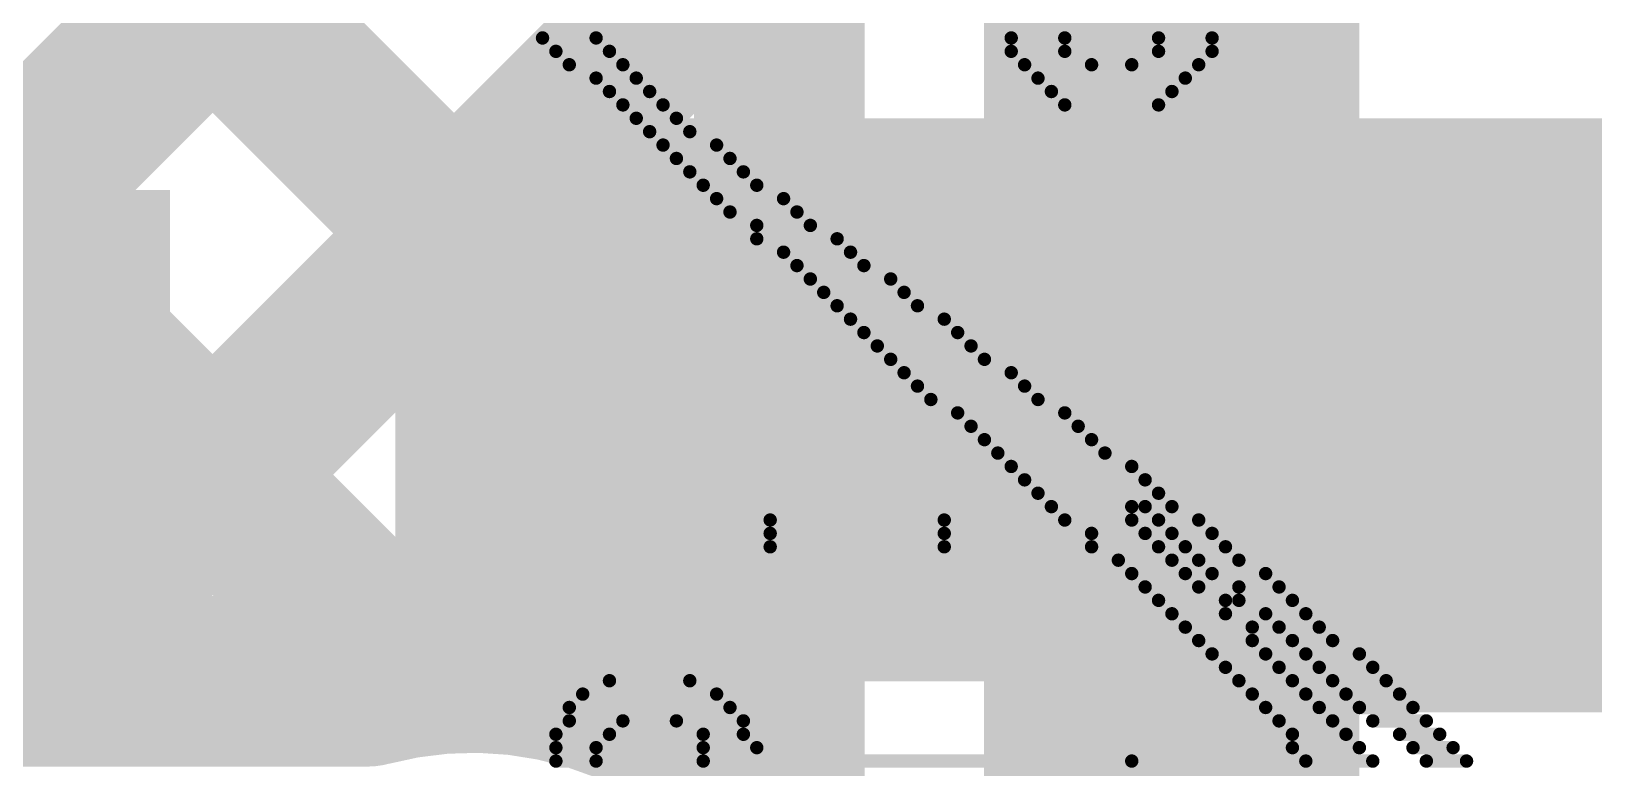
# Model space of a CAD drawing. Header units: inches. Extents: x -0.14 to 1.19, y -0.12 to 0.99.
# Drawn here: x 0.5441 to 0.6357, y 0.4659 to 0.5091 of the extents above; entities that cross this region are included whole.
import ezdxf

# ---------------------------------------------------------------- set-up
doc = ezdxf.new("R2010")
doc.units = ezdxf.units.IN
doc.header["$MEASUREMENT"] = 0
for name, color, linetype in [('Bottom Layer', 5, 'Continuous'), ('Bottom Overlay', 54, 'Continuous'), ('Top Layer', 1, 'Continuous'), ('Top Overlay', 2, 'Continuous'), ('Top Paste', 8, 'Continuous'), ('Top Solder', 216, 'Continuous')]:
    doc.layers.add(name, color=color, linetype=linetype)

# ---------------------------------------------------------------- blocks, each defined once
blk = doc.blocks.new('C___0402_14')
at = {"layer": 'Top Layer'}
for points in [[(-0.0275, -0.0125), (-0.0275, 0.0125), (-0.0095, 0.0125), (-0.0095, -0.0125)], [(0.0095, -0.0125), (0.0095, 0.0125), (0.0275, 0.0125), (0.0275, -0.0125)]]:
    blk.add_hatch(color=1, dxfattribs=at).paths.add_polyline_path(points)
at = {"layer": 'Top Paste'}
for points in [[(-0.0275, -0.0125), (-0.0275, 0.0125), (-0.0095, 0.0125), (-0.0095, -0.0125)], [(0.0095, -0.0125), (0.0095, 0.0125), (0.0275, 0.0125), (0.0275, -0.0125)]]:
    blk.add_hatch(color=8, dxfattribs=at).paths.add_polyline_path(points)
at = {"layer": 'Top Solder'}
for points in [[(-0.029862, -0.014862), (-0.029862, 0.014862), (-0.007138, 0.014862), (-0.007138, -0.014862)], [(0.007138, -0.014862), (0.007138, 0.014862), (0.029862, 0.014862), (0.029862, -0.014862)]]:
    blk.add_hatch(color=216, dxfattribs=at).paths.add_polyline_path(points)
at = {"layer": 'Top Overlay'}
for points in [[(-0.011, 0.016, 0.005, 0.005, 0), (-0.031, 0.016, 0.005, 0.005, 0)], [(-0.031, -0.016, 0.005, 0.005, 0), (-0.031, 0.016, 0.005, 0.005, 0)], [(0.031, 0.016, 0.005, 0.005, 0), (0.011, 0.016, 0.005, 0.005, 0)], [(0.031, -0.016, 0.005, 0.005, 0), (0.031, 0.016, 0.005, 0.005, 0)], [(-0.011, -0.016, 0.005, 0.005, 0), (-0.031, -0.016, 0.005, 0.005, 0)], [(0.031, -0.016, 0.005, 0.005, 0), (0.011, -0.016, 0.005, 0.005, 0)]]:
    blk.add_lwpolyline(points, format="xyseb", dxfattribs=at)
for points in [[(-0.03225, 0.016, 0.0025, 0.0025, 1), (-0.02975, 0.016, 0.0025, 0.0025, 1)], [(-0.03225, 0.016, 0.0025, 0.0025, 1), (-0.02975, 0.016, 0.0025, 0.0025, 1)], [(-0.01225, 0.016, 0.0025, 0.0025, 1), (-0.00975, 0.016, 0.0025, 0.0025, 1)], [(0.00975, 0.016, 0.0025, 0.0025, 1), (0.01225, 0.016, 0.0025, 0.0025, 1)], [(0.02975, 0.016, 0.0025, 0.0025, 1), (0.03225, 0.016, 0.0025, 0.0025, 1)], [(0.02975, 0.016, 0.0025, 0.0025, 1), (0.03225, 0.016, 0.0025, 0.0025, 1)], [(-0.03225, -0.016, 0.0025, 0.0025, 1), (-0.02975, -0.016, 0.0025, 0.0025, 1)], [(-0.03225, -0.016, 0.0025, 0.0025, 1), (-0.02975, -0.016, 0.0025, 0.0025, 1)], [(-0.01225, -0.016, 0.0025, 0.0025, 1), (-0.00975, -0.016, 0.0025, 0.0025, 1)], [(0.00975, -0.016, 0.0025, 0.0025, 1), (0.01225, -0.016, 0.0025, 0.0025, 1)], [(0.02975, -0.016, 0.0025, 0.0025, 1), (0.03225, -0.016, 0.0025, 0.0025, 1)], [(0.02975, -0.016, 0.0025, 0.0025, 1), (0.03225, -0.016, 0.0025, 0.0025, 1)]]:
    blk.add_lwpolyline(points, format="xyseb", close=True, dxfattribs=at)
blk = doc.blocks.new('SO_14_35')
at = {"layer": 'Top Layer'}
blk.add_hatch(color=1, dxfattribs=at).paths.add_polyline_path([(0.078346, 0.011811), (0.132283, 0.011811), (0.132283, -0.011811), (0.078346, -0.011811)])
at = {"layer": 'Top Paste'}
blk.add_hatch(color=8, dxfattribs=at).paths.add_polyline_path([(0.078346, 0.011811), (0.132283, 0.011811), (0.132283, -0.011811), (0.078346, -0.011811)])
at = {"layer": 'Top Solder'}
blk.add_hatch(color=216, dxfattribs=at).paths.add_polyline_path([(0.074346, 0.015811), (0.136284, 0.015811), (0.136284, -0.015811), (0.074346, -0.015811)])
blk = doc.blocks.new('SO_14_36')
at = {"layer": 'Top Layer'}
blk.add_hatch(color=1, dxfattribs=at).paths.add_polyline_path([(-0.132283, 0.011811), (-0.078346, 0.011811), (-0.078346, -0.011811), (-0.132283, -0.011811)])
at = {"layer": 'Top Paste'}
blk.add_hatch(color=8, dxfattribs=at).paths.add_polyline_path([(-0.132283, 0.011811), (-0.078346, 0.011811), (-0.078346, -0.011811), (-0.132283, -0.011811)])
at = {"layer": 'Top Solder'}
blk.add_hatch(color=216, dxfattribs=at).paths.add_polyline_path([(-0.136283, 0.015811), (-0.074346, 0.015811), (-0.074346, -0.015811), (-0.136283, -0.015811)])

msp = doc.modelspace()

# ---------------------------------------------------------------- hatches: boundary and pattern name
at = {"layer": 'Top Layer'}
msp.add_hatch(color=1, dxfattribs=at).paths.add_polyline_path([(0.571, 0.471), (0.701, 0.471), (0.701, 0.504), (0.571, 0.504)])

# ---------------------------------------------------------------- linework, layer by layer
at = {"layer": 'Bottom Layer'}
for points in [[(0.611, 0.421, 0.022, 0.022, 0), (0.611, 0.76, 0.022, 0.022, 0)], [(0.588, 0.463587, 0.01, 0.01, 0), (0.588, 0.627034, 0.01, 0.01, 0)], [(0.502, 0.59247, 0.01, 0.01, 0), (0.588, 0.50647, 0.01, 0.01, 0)], [(0.502, 0.564186, 0.01, 0.01, 0), (0.588, 0.478186, 0.01, 0.01, 0)], [(0.514381, 0.471, 0.01, 0.01, 0), (0.588, 0.544619, 0.01, 0.01, 0)], [(0.502, 0.535901, 0.01, 0.01, 0), (0.566369, 0.471533, 0.01, 0.01, 0)], [(0.542665, 0.471, 0.01, 0.01, 0), (0.588, 0.516335, 0.01, 0.01, 0)], [(0.5717, 0.47175, 0.01, 0.01, 0), (0.588, 0.48805, 0.01, 0.01, 0)], [(0.563839, 0.471, 0.01, 0.01, -0.287244), (0.588, 0.463587, 0.01, 0.01, 0)], [(0.502448, 0.471, 0.01, 0.01, 0), (0.563839, 0.471, 0.01, 0.01, 0)]]:
    msp.add_lwpolyline(points, format="xyseb", dxfattribs=at)
for points in [[(0.5855, 0.50647, 0.005, 0.005, 1), (0.5905, 0.50647, 0.005, 0.005, 1)], [(0.5855, 0.48805, 0.005, 0.005, 1), (0.5905, 0.48805, 0.005, 0.005, 1)], [(0.5855, 0.478186, 0.005, 0.005, 1), (0.5905, 0.478186, 0.005, 0.005, 1)], [(0.563869, 0.471533, 0.005, 0.005, 1), (0.568869, 0.471533, 0.005, 0.005, 1)], [(0.5692, 0.47175, 0.005, 0.005, 1), (0.5742, 0.47175, 0.005, 0.005, 1)], [(0.540165, 0.471, 0.005, 0.005, 1), (0.545165, 0.471, 0.005, 0.005, 1)], [(0.561338, 0.471, 0.005, 0.005, 1), (0.566338, 0.471, 0.005, 0.005, 1)], [(0.561338, 0.471, 0.005, 0.005, 1), (0.566338, 0.471, 0.005, 0.005, 1)], [(0.5855, 0.463587, 0.005, 0.005, 1), (0.5905, 0.463587, 0.005, 0.005, 1)], [(0.5855, 0.463587, 0.005, 0.005, 1), (0.5905, 0.463587, 0.005, 0.005, 1)]]:
    msp.add_lwpolyline(points, format="xyseb", close=True, dxfattribs=at)
at = {"layer": 'Bottom Overlay'}
for points in [[(0.574122, 0.508719, 0.000785, 0.000785, 0), (0.577262, 0.508719, 0.000785, 0.000785, 0)], [(0.601598, 0.508719, 0.000785, 0.000785, 0), (0.604738, 0.508719, 0.000785, 0.000785, 0)], [(0.610234, 0.508719, 0.000785, 0.000785, 0), (0.613374, 0.508719, 0.000785, 0.000785, 0)], [(0.574907, 0.507934, 0.000785, 0.000785, 0), (0.578047, 0.507934, 0.000785, 0.000785, 0)], [(0.575692, 0.507149, 0.000785, 0.000785, 0), (0.578832, 0.507149, 0.000785, 0.000785, 0)], [(0.601598, 0.507934, 0.000785, 0.000785, 0), (0.604738, 0.507934, 0.000785, 0.000785, 0)], [(0.602383, 0.507149, 0.000785, 0.000785, 0), (0.606308, 0.507149, 0.000785, 0.000785, 0)], [(0.608664, 0.507149, 0.000785, 0.000785, 0), (0.612589, 0.507149, 0.000785, 0.000785, 0)], [(0.610234, 0.507934, 0.000785, 0.000785, 0), (0.613374, 0.507934, 0.000785, 0.000785, 0)], [(0.577262, 0.506364, 0.000785, 0.000785, 0), (0.579617, 0.506364, 0.000785, 0.000785, 0)], [(0.603168, 0.506364, 0.000785, 0.000785, 0), (0.611804, 0.506364, 0.000785, 0.000785, 0)], [(0.578047, 0.505579, 0.000785, 0.000785, 0), (0.580402, 0.505579, 0.000785, 0.000785, 0)], [(0.603953, 0.505579, 0.000785, 0.000785, 0), (0.611019, 0.505579, 0.000785, 0.000785, 0)], [(0.578832, 0.504794, 0.000785, 0.000785, 0), (0.581187, 0.504794, 0.000785, 0.000785, 0)], [(0.604738, 0.504794, 0.000785, 0.000785, 0), (0.610234, 0.504794, 0.000785, 0.000785, 0)], [(0.579617, 0.504009, 0.000785, 0.000785, 0), (0.581972, 0.504009, 0.000785, 0.000785, 0)], [(0.580402, 0.503224, 0.000785, 0.000785, 0), (0.582757, 0.503224, 0.000785, 0.000785, 0)], [(0.581187, 0.502439, 0.000785, 0.000785, 0), (0.584327, 0.502439, 0.000785, 0.000785, 0)], [(0.581972, 0.501654, 0.000785, 0.000785, 0), (0.585112, 0.501654, 0.000785, 0.000785, 0)], [(0.582757, 0.500869, 0.000785, 0.000785, 0), (0.585897, 0.500869, 0.000785, 0.000785, 0)], [(0.583542, 0.500084, 0.000785, 0.000785, 0), (0.586682, 0.500084, 0.000785, 0.000785, 0)], [(0.584327, 0.499299, 0.000785, 0.000785, 0), (0.588252, 0.499299, 0.000785, 0.000785, 0)], [(0.585112, 0.498514, 0.000785, 0.000785, 0), (0.589037, 0.498514, 0.000785, 0.000785, 0)], [(0.586682, 0.497729, 0.000785, 0.000785, 0), (0.589822, 0.497729, 0.000785, 0.000785, 0)], [(0.586682, 0.496944, 0.000785, 0.000785, 0), (0.591393, 0.496944, 0.000785, 0.000785, 0)], [(0.588252, 0.496159, 0.000785, 0.000785, 0), (0.592178, 0.496159, 0.000785, 0.000785, 0)], [(0.589037, 0.495374, 0.000785, 0.000785, 0), (0.592963, 0.495374, 0.000785, 0.000785, 0)], [(0.589822, 0.494588, 0.000785, 0.000785, 0), (0.594533, 0.494588, 0.000785, 0.000785, 0)], [(0.590608, 0.493804, 0.000785, 0.000785, 0), (0.595318, 0.493804, 0.000785, 0.000785, 0)], [(0.591393, 0.493018, 0.000785, 0.000785, 0), (0.596103, 0.493018, 0.000785, 0.000785, 0)], [(0.592178, 0.492233, 0.000785, 0.000785, 0), (0.597673, 0.492233, 0.000785, 0.000785, 0)], [(0.592963, 0.491448, 0.000785, 0.000785, 0), (0.598458, 0.491448, 0.000785, 0.000785, 0)], [(0.593748, 0.490663, 0.000785, 0.000785, 0), (0.599243, 0.490663, 0.000785, 0.000785, 0)], [(0.594533, 0.489878, 0.000785, 0.000785, 0), (0.600028, 0.489878, 0.000785, 0.000785, 0)], [(0.595318, 0.489093, 0.000785, 0.000785, 0), (0.601598, 0.489093, 0.000785, 0.000785, 0)], [(0.596103, 0.488308, 0.000785, 0.000785, 0), (0.602383, 0.488308, 0.000785, 0.000785, 0)], [(0.596888, 0.487523, 0.000785, 0.000785, 0), (0.603168, 0.487523, 0.000785, 0.000785, 0)], [(0.598458, 0.486738, 0.000785, 0.000785, 0), (0.604738, 0.486738, 0.000785, 0.000785, 0)], [(0.599243, 0.485953, 0.000785, 0.000785, 0), (0.605523, 0.485953, 0.000785, 0.000785, 0)], [(0.600028, 0.485168, 0.000785, 0.000785, 0), (0.606308, 0.485168, 0.000785, 0.000785, 0)], [(0.600813, 0.484383, 0.000785, 0.000785, 0), (0.607093, 0.484383, 0.000785, 0.000785, 0)], [(0.601598, 0.483598, 0.000785, 0.000785, 0), (0.608664, 0.483598, 0.000785, 0.000785, 0)], [(0.602383, 0.482813, 0.000785, 0.000785, 0), (0.609449, 0.482813, 0.000785, 0.000785, 0)], [(0.603168, 0.482028, 0.000785, 0.000785, 0), (0.610234, 0.482028, 0.000785, 0.000785, 0)], [(0.603953, 0.481243, 0.000785, 0.000785, 0), (0.608664, 0.481243, 0.000785, 0.000785, 0)], [(0.609449, 0.481243, 0.000785, 0.000785, 0), (0.611019, 0.481243, 0.000785, 0.000785, 0)], [(0.587467, 0.480458, 0.000785, 0.000785, 0), (0.597673, 0.480458, 0.000785, 0.000785, 0)], [(0.587467, 0.479673, 0.000785, 0.000785, 0), (0.597673, 0.479673, 0.000785, 0.000785, 0)], [(0.604738, 0.480458, 0.000785, 0.000785, 0), (0.608664, 0.480458, 0.000785, 0.000785, 0)], [(0.606308, 0.479673, 0.000785, 0.000785, 0), (0.609449, 0.479673, 0.000785, 0.000785, 0)], [(0.610234, 0.480458, 0.000785, 0.000785, 0), (0.612589, 0.480458, 0.000785, 0.000785, 0)], [(0.611019, 0.479673, 0.000785, 0.000785, 0), (0.613374, 0.479673, 0.000785, 0.000785, 0)], [(0.587467, 0.478888, 0.000785, 0.000785, 0), (0.597673, 0.478888, 0.000785, 0.000785, 0)], [(0.606308, 0.478888, 0.000785, 0.000785, 0), (0.610234, 0.478888, 0.000785, 0.000785, 0)], [(0.611804, 0.478888, 0.000785, 0.000785, 0), (0.614159, 0.478888, 0.000785, 0.000785, 0)], [(0.607878, 0.478103, 0.000785, 0.000785, 0), (0.611019, 0.478103, 0.000785, 0.000785, 0)], [(0.612589, 0.478103, 0.000785, 0.000785, 0), (0.614944, 0.478103, 0.000785, 0.000785, 0)], [(0.608664, 0.477318, 0.000785, 0.000785, 0), (0.611804, 0.477318, 0.000785, 0.000785, 0)], [(0.613374, 0.477318, 0.000785, 0.000785, 0), (0.616514, 0.477318, 0.000785, 0.000785, 0)], [(0.609449, 0.476533, 0.000785, 0.000785, 0), (0.612589, 0.476533, 0.000785, 0.000785, 0)], [(0.614944, 0.476533, 0.000785, 0.000785, 0), (0.617299, 0.476533, 0.000785, 0.000785, 0)], [(0.610234, 0.475747, 0.000785, 0.000785, 0), (0.614159, 0.475747, 0.000785, 0.000785, 0)], [(0.614944, 0.475747, 0.000785, 0.000785, 0), (0.618084, 0.475747, 0.000785, 0.000785, 0)], [(0.611019, 0.474962, 0.000785, 0.000785, 0), (0.614159, 0.474962, 0.000785, 0.000785, 0)], [(0.611804, 0.474177, 0.000785, 0.000785, 0), (0.615729, 0.474177, 0.000785, 0.000785, 0)], [(0.616514, 0.474962, 0.000785, 0.000785, 0), (0.618869, 0.474962, 0.000785, 0.000785, 0)], [(0.617299, 0.474177, 0.000785, 0.000785, 0), (0.619654, 0.474177, 0.000785, 0.000785, 0)], [(0.612589, 0.473392, 0.000785, 0.000785, 0), (0.615729, 0.473392, 0.000785, 0.000785, 0)], [(0.618084, 0.473392, 0.000785, 0.000785, 0), (0.620439, 0.473392, 0.000785, 0.000785, 0)], [(0.613374, 0.472607, 0.000785, 0.000785, 0), (0.616514, 0.472607, 0.000785, 0.000785, 0)], [(0.618869, 0.472607, 0.000785, 0.000785, 0), (0.622009, 0.472607, 0.000785, 0.000785, 0)], [(0.614159, 0.471822, 0.000785, 0.000785, 0), (0.617299, 0.471822, 0.000785, 0.000785, 0)], [(0.619654, 0.471822, 0.000785, 0.000785, 0), (0.622794, 0.471822, 0.000785, 0.000785, 0)], [(0.578047, 0.471037, 0.000785, 0.000785, 0), (0.582757, 0.471037, 0.000785, 0.000785, 0)], [(0.614944, 0.471037, 0.000785, 0.000785, 0), (0.618084, 0.471037, 0.000785, 0.000785, 0)], [(0.620439, 0.471037, 0.000785, 0.000785, 0), (0.623579, 0.471037, 0.000785, 0.000785, 0)], [(0.576477, 0.470252, 0.000785, 0.000785, 0), (0.584327, 0.470252, 0.000785, 0.000785, 0)], [(0.615729, 0.470252, 0.000785, 0.000785, 0), (0.618869, 0.470252, 0.000785, 0.000785, 0)], [(0.621224, 0.470252, 0.000785, 0.000785, 0), (0.624364, 0.470252, 0.000785, 0.000785, 0)], [(0.575692, 0.469467, 0.000785, 0.000785, 0), (0.585112, 0.469467, 0.000785, 0.000785, 0)], [(0.575692, 0.468682, 0.000785, 0.000785, 0), (0.578832, 0.468682, 0.000785, 0.000785, 0)], [(0.581972, 0.468682, 0.000785, 0.000785, 0), (0.585897, 0.468682, 0.000785, 0.000785, 0)], [(0.616514, 0.469467, 0.000785, 0.000785, 0), (0.619654, 0.469467, 0.000785, 0.000785, 0)], [(0.617299, 0.468682, 0.000785, 0.000785, 0), (0.620439, 0.468682, 0.000785, 0.000785, 0)], [(0.622009, 0.469467, 0.000785, 0.000785, 0), (0.62515, 0.469467, 0.000785, 0.000785, 0)], [(0.622794, 0.468682, 0.000785, 0.000785, 0), (0.625935, 0.468682, 0.000785, 0.000785, 0)], [(0.574907, 0.467897, 0.000785, 0.000785, 0), (0.578047, 0.467897, 0.000785, 0.000785, 0)], [(0.583542, 0.467897, 0.000785, 0.000785, 0), (0.585897, 0.467897, 0.000785, 0.000785, 0)], [(0.618084, 0.467897, 0.000785, 0.000785, 0), (0.621224, 0.467897, 0.000785, 0.000785, 0)], [(0.624364, 0.467897, 0.000785, 0.000785, 0), (0.62672, 0.467897, 0.000785, 0.000785, 0)], [(0.574907, 0.467112, 0.000785, 0.000785, 0), (0.577262, 0.467112, 0.000785, 0.000785, 0)], [(0.583542, 0.467112, 0.000785, 0.000785, 0), (0.586682, 0.467112, 0.000785, 0.000785, 0)], [(0.618084, 0.467112, 0.000785, 0.000785, 0), (0.622009, 0.467112, 0.000785, 0.000785, 0)], [(0.62515, 0.467112, 0.000785, 0.000785, 0), (0.627505, 0.467112, 0.000785, 0.000785, 0)], [(0.574907, 0.466327, 0.000785, 0.000785, 0), (0.577262, 0.466327, 0.000785, 0.000785, 0)], [(0.583542, 0.466327, 0.000785, 0.000785, 0), (0.608664, 0.466327, 0.000785, 0.000785, 0)], [(0.618869, 0.466327, 0.000785, 0.000785, 0), (0.622794, 0.466327, 0.000785, 0.000785, 0)], [(0.625935, 0.466327, 0.000785, 0.000785, 0), (0.62829, 0.466327, 0.000785, 0.000785, 0)]]:
    msp.add_lwpolyline(points, format="xyseb", dxfattribs=at)
for points in [[(0.573925, 0.508719, 0.000392, 0.000392, 1), (0.574318, 0.508719, 0.000392, 0.000392, 1)], [(0.577066, 0.508719, 0.000392, 0.000392, 1), (0.577458, 0.508719, 0.000392, 0.000392, 1)], [(0.601402, 0.508719, 0.000392, 0.000392, 1), (0.601794, 0.508719, 0.000392, 0.000392, 1)], [(0.604542, 0.508719, 0.000392, 0.000392, 1), (0.604935, 0.508719, 0.000392, 0.000392, 1)], [(0.610038, 0.508719, 0.000392, 0.000392, 1), (0.61043, 0.508719, 0.000392, 0.000392, 1)], [(0.613178, 0.508719, 0.000392, 0.000392, 1), (0.61357, 0.508719, 0.000392, 0.000392, 1)], [(0.57471, 0.507934, 0.000392, 0.000392, 1), (0.575103, 0.507934, 0.000392, 0.000392, 1)], [(0.575495, 0.507149, 0.000392, 0.000392, 1), (0.575888, 0.507149, 0.000392, 0.000392, 1)], [(0.577851, 0.507934, 0.000392, 0.000392, 1), (0.578243, 0.507934, 0.000392, 0.000392, 1)], [(0.578636, 0.507149, 0.000392, 0.000392, 1), (0.579028, 0.507149, 0.000392, 0.000392, 1)], [(0.601402, 0.507934, 0.000392, 0.000392, 1), (0.601794, 0.507934, 0.000392, 0.000392, 1)], [(0.602187, 0.507149, 0.000392, 0.000392, 1), (0.602579, 0.507149, 0.000392, 0.000392, 1)], [(0.604542, 0.507934, 0.000392, 0.000392, 1), (0.604935, 0.507934, 0.000392, 0.000392, 1)], [(0.606112, 0.507149, 0.000392, 0.000392, 1), (0.606505, 0.507149, 0.000392, 0.000392, 1)], [(0.608467, 0.507149, 0.000392, 0.000392, 1), (0.60886, 0.507149, 0.000392, 0.000392, 1)], [(0.610038, 0.507934, 0.000392, 0.000392, 1), (0.61043, 0.507934, 0.000392, 0.000392, 1)], [(0.612393, 0.507149, 0.000392, 0.000392, 1), (0.612785, 0.507149, 0.000392, 0.000392, 1)], [(0.613178, 0.507934, 0.000392, 0.000392, 1), (0.61357, 0.507934, 0.000392, 0.000392, 1)], [(0.577066, 0.506364, 0.000392, 0.000392, 1), (0.577458, 0.506364, 0.000392, 0.000392, 1)], [(0.579421, 0.506364, 0.000392, 0.000392, 1), (0.579813, 0.506364, 0.000392, 0.000392, 1)], [(0.602972, 0.506364, 0.000392, 0.000392, 1), (0.603364, 0.506364, 0.000392, 0.000392, 1)], [(0.611607, 0.506364, 0.000392, 0.000392, 1), (0.612, 0.506364, 0.000392, 0.000392, 1)], [(0.577851, 0.505579, 0.000392, 0.000392, 1), (0.578243, 0.505579, 0.000392, 0.000392, 1)], [(0.580206, 0.505579, 0.000392, 0.000392, 1), (0.580598, 0.505579, 0.000392, 0.000392, 1)], [(0.603757, 0.505579, 0.000392, 0.000392, 1), (0.60415, 0.505579, 0.000392, 0.000392, 1)], [(0.610823, 0.505579, 0.000392, 0.000392, 1), (0.611215, 0.505579, 0.000392, 0.000392, 1)], [(0.578636, 0.504794, 0.000392, 0.000392, 1), (0.579028, 0.504794, 0.000392, 0.000392, 1)], [(0.580991, 0.504794, 0.000392, 0.000392, 1), (0.581383, 0.504794, 0.000392, 0.000392, 1)], [(0.604542, 0.504794, 0.000392, 0.000392, 1), (0.604935, 0.504794, 0.000392, 0.000392, 1)], [(0.610038, 0.504794, 0.000392, 0.000392, 1), (0.61043, 0.504794, 0.000392, 0.000392, 1)], [(0.579421, 0.504009, 0.000392, 0.000392, 1), (0.579813, 0.504009, 0.000392, 0.000392, 1)], [(0.581776, 0.504009, 0.000392, 0.000392, 1), (0.582168, 0.504009, 0.000392, 0.000392, 1)], [(0.580206, 0.503224, 0.000392, 0.000392, 1), (0.580598, 0.503224, 0.000392, 0.000392, 1)], [(0.582561, 0.503224, 0.000392, 0.000392, 1), (0.582953, 0.503224, 0.000392, 0.000392, 1)], [(0.580991, 0.502439, 0.000392, 0.000392, 1), (0.581383, 0.502439, 0.000392, 0.000392, 1)], [(0.581776, 0.501654, 0.000392, 0.000392, 1), (0.582168, 0.501654, 0.000392, 0.000392, 1)], [(0.584131, 0.502439, 0.000392, 0.000392, 1), (0.584523, 0.502439, 0.000392, 0.000392, 1)], [(0.584916, 0.501654, 0.000392, 0.000392, 1), (0.585308, 0.501654, 0.000392, 0.000392, 1)], [(0.582561, 0.500869, 0.000392, 0.000392, 1), (0.582953, 0.500869, 0.000392, 0.000392, 1)], [(0.585701, 0.500869, 0.000392, 0.000392, 1), (0.586094, 0.500869, 0.000392, 0.000392, 1)], [(0.583346, 0.500084, 0.000392, 0.000392, 1), (0.583738, 0.500084, 0.000392, 0.000392, 1)], [(0.586486, 0.500084, 0.000392, 0.000392, 1), (0.586878, 0.500084, 0.000392, 0.000392, 1)], [(0.584131, 0.499299, 0.000392, 0.000392, 1), (0.584523, 0.499299, 0.000392, 0.000392, 1)], [(0.588056, 0.499299, 0.000392, 0.000392, 1), (0.588449, 0.499299, 0.000392, 0.000392, 1)], [(0.584916, 0.498514, 0.000392, 0.000392, 1), (0.585308, 0.498514, 0.000392, 0.000392, 1)], [(0.588841, 0.498514, 0.000392, 0.000392, 1), (0.589234, 0.498514, 0.000392, 0.000392, 1)], [(0.586486, 0.497729, 0.000392, 0.000392, 1), (0.586878, 0.497729, 0.000392, 0.000392, 1)], [(0.589626, 0.497729, 0.000392, 0.000392, 1), (0.590019, 0.497729, 0.000392, 0.000392, 1)], [(0.586486, 0.496944, 0.000392, 0.000392, 1), (0.586878, 0.496944, 0.000392, 0.000392, 1)], [(0.588056, 0.496159, 0.000392, 0.000392, 1), (0.588449, 0.496159, 0.000392, 0.000392, 1)], [(0.591196, 0.496944, 0.000392, 0.000392, 1), (0.591589, 0.496944, 0.000392, 0.000392, 1)], [(0.591981, 0.496159, 0.000392, 0.000392, 1), (0.592374, 0.496159, 0.000392, 0.000392, 1)], [(0.588841, 0.495374, 0.000392, 0.000392, 1), (0.589234, 0.495374, 0.000392, 0.000392, 1)], [(0.592766, 0.495374, 0.000392, 0.000392, 1), (0.593159, 0.495374, 0.000392, 0.000392, 1)], [(0.589626, 0.494588, 0.000392, 0.000392, 1), (0.590019, 0.494588, 0.000392, 0.000392, 1)], [(0.594337, 0.494588, 0.000392, 0.000392, 1), (0.594729, 0.494588, 0.000392, 0.000392, 1)], [(0.590411, 0.493804, 0.000392, 0.000392, 1), (0.590804, 0.493804, 0.000392, 0.000392, 1)], [(0.595122, 0.493804, 0.000392, 0.000392, 1), (0.595514, 0.493804, 0.000392, 0.000392, 1)], [(0.591196, 0.493018, 0.000392, 0.000392, 1), (0.591589, 0.493018, 0.000392, 0.000392, 1)], [(0.595907, 0.493018, 0.000392, 0.000392, 1), (0.596299, 0.493018, 0.000392, 0.000392, 1)], [(0.591981, 0.492233, 0.000392, 0.000392, 1), (0.592374, 0.492233, 0.000392, 0.000392, 1)], [(0.597477, 0.492233, 0.000392, 0.000392, 1), (0.597869, 0.492233, 0.000392, 0.000392, 1)], [(0.592766, 0.491448, 0.000392, 0.000392, 1), (0.593159, 0.491448, 0.000392, 0.000392, 1)], [(0.593552, 0.490663, 0.000392, 0.000392, 1), (0.593944, 0.490663, 0.000392, 0.000392, 1)], [(0.598262, 0.491448, 0.000392, 0.000392, 1), (0.598654, 0.491448, 0.000392, 0.000392, 1)], [(0.599047, 0.490663, 0.000392, 0.000392, 1), (0.599439, 0.490663, 0.000392, 0.000392, 1)], [(0.594337, 0.489878, 0.000392, 0.000392, 1), (0.594729, 0.489878, 0.000392, 0.000392, 1)], [(0.599832, 0.489878, 0.000392, 0.000392, 1), (0.600224, 0.489878, 0.000392, 0.000392, 1)], [(0.595122, 0.489093, 0.000392, 0.000392, 1), (0.595514, 0.489093, 0.000392, 0.000392, 1)], [(0.601402, 0.489093, 0.000392, 0.000392, 1), (0.601794, 0.489093, 0.000392, 0.000392, 1)], [(0.595907, 0.488308, 0.000392, 0.000392, 1), (0.596299, 0.488308, 0.000392, 0.000392, 1)], [(0.602187, 0.488308, 0.000392, 0.000392, 1), (0.602579, 0.488308, 0.000392, 0.000392, 1)], [(0.596692, 0.487523, 0.000392, 0.000392, 1), (0.597084, 0.487523, 0.000392, 0.000392, 1)], [(0.602972, 0.487523, 0.000392, 0.000392, 1), (0.603364, 0.487523, 0.000392, 0.000392, 1)], [(0.598262, 0.486738, 0.000392, 0.000392, 1), (0.598654, 0.486738, 0.000392, 0.000392, 1)], [(0.604542, 0.486738, 0.000392, 0.000392, 1), (0.604935, 0.486738, 0.000392, 0.000392, 1)], [(0.599047, 0.485953, 0.000392, 0.000392, 1), (0.599439, 0.485953, 0.000392, 0.000392, 1)], [(0.599832, 0.485168, 0.000392, 0.000392, 1), (0.600224, 0.485168, 0.000392, 0.000392, 1)], [(0.605327, 0.485953, 0.000392, 0.000392, 1), (0.60572, 0.485953, 0.000392, 0.000392, 1)], [(0.606112, 0.485168, 0.000392, 0.000392, 1), (0.606505, 0.485168, 0.000392, 0.000392, 1)], [(0.600617, 0.484383, 0.000392, 0.000392, 1), (0.601009, 0.484383, 0.000392, 0.000392, 1)], [(0.606897, 0.484383, 0.000392, 0.000392, 1), (0.60729, 0.484383, 0.000392, 0.000392, 1)], [(0.601402, 0.483598, 0.000392, 0.000392, 1), (0.601794, 0.483598, 0.000392, 0.000392, 1)], [(0.608467, 0.483598, 0.000392, 0.000392, 1), (0.60886, 0.483598, 0.000392, 0.000392, 1)], [(0.602187, 0.482813, 0.000392, 0.000392, 1), (0.602579, 0.482813, 0.000392, 0.000392, 1)], [(0.609252, 0.482813, 0.000392, 0.000392, 1), (0.609645, 0.482813, 0.000392, 0.000392, 1)], [(0.602972, 0.482028, 0.000392, 0.000392, 1), (0.603364, 0.482028, 0.000392, 0.000392, 1)], [(0.610038, 0.482028, 0.000392, 0.000392, 1), (0.61043, 0.482028, 0.000392, 0.000392, 1)], [(0.603757, 0.481243, 0.000392, 0.000392, 1), (0.60415, 0.481243, 0.000392, 0.000392, 1)], [(0.608467, 0.481243, 0.000392, 0.000392, 1), (0.60886, 0.481243, 0.000392, 0.000392, 1)], [(0.609252, 0.481243, 0.000392, 0.000392, 1), (0.609645, 0.481243, 0.000392, 0.000392, 1)], [(0.610823, 0.481243, 0.000392, 0.000392, 1), (0.611215, 0.481243, 0.000392, 0.000392, 1)], [(0.587271, 0.480458, 0.000392, 0.000392, 1), (0.587664, 0.480458, 0.000392, 0.000392, 1)], [(0.587271, 0.479673, 0.000392, 0.000392, 1), (0.587664, 0.479673, 0.000392, 0.000392, 1)], [(0.597477, 0.480458, 0.000392, 0.000392, 1), (0.597869, 0.480458, 0.000392, 0.000392, 1)], [(0.597477, 0.479673, 0.000392, 0.000392, 1), (0.597869, 0.479673, 0.000392, 0.000392, 1)], [(0.604542, 0.480458, 0.000392, 0.000392, 1), (0.604935, 0.480458, 0.000392, 0.000392, 1)], [(0.606112, 0.479673, 0.000392, 0.000392, 1), (0.606505, 0.479673, 0.000392, 0.000392, 1)], [(0.608467, 0.480458, 0.000392, 0.000392, 1), (0.60886, 0.480458, 0.000392, 0.000392, 1)], [(0.609252, 0.479673, 0.000392, 0.000392, 1), (0.609645, 0.479673, 0.000392, 0.000392, 1)], [(0.610038, 0.480458, 0.000392, 0.000392, 1), (0.61043, 0.480458, 0.000392, 0.000392, 1)], [(0.610823, 0.479673, 0.000392, 0.000392, 1), (0.611215, 0.479673, 0.000392, 0.000392, 1)], [(0.612393, 0.480458, 0.000392, 0.000392, 1), (0.612785, 0.480458, 0.000392, 0.000392, 1)], [(0.613178, 0.479673, 0.000392, 0.000392, 1), (0.61357, 0.479673, 0.000392, 0.000392, 1)], [(0.587271, 0.478888, 0.000392, 0.000392, 1), (0.587664, 0.478888, 0.000392, 0.000392, 1)], [(0.597477, 0.478888, 0.000392, 0.000392, 1), (0.597869, 0.478888, 0.000392, 0.000392, 1)], [(0.606112, 0.478888, 0.000392, 0.000392, 1), (0.606505, 0.478888, 0.000392, 0.000392, 1)], [(0.610038, 0.478888, 0.000392, 0.000392, 1), (0.61043, 0.478888, 0.000392, 0.000392, 1)], [(0.611607, 0.478888, 0.000392, 0.000392, 1), (0.612, 0.478888, 0.000392, 0.000392, 1)], [(0.613963, 0.478888, 0.000392, 0.000392, 1), (0.614355, 0.478888, 0.000392, 0.000392, 1)], [(0.607682, 0.478103, 0.000392, 0.000392, 1), (0.608075, 0.478103, 0.000392, 0.000392, 1)], [(0.610823, 0.478103, 0.000392, 0.000392, 1), (0.611215, 0.478103, 0.000392, 0.000392, 1)], [(0.612393, 0.478103, 0.000392, 0.000392, 1), (0.612785, 0.478103, 0.000392, 0.000392, 1)], [(0.614748, 0.478103, 0.000392, 0.000392, 1), (0.61514, 0.478103, 0.000392, 0.000392, 1)], [(0.608467, 0.477318, 0.000392, 0.000392, 1), (0.60886, 0.477318, 0.000392, 0.000392, 1)], [(0.611607, 0.477318, 0.000392, 0.000392, 1), (0.612, 0.477318, 0.000392, 0.000392, 1)], [(0.613178, 0.477318, 0.000392, 0.000392, 1), (0.61357, 0.477318, 0.000392, 0.000392, 1)], [(0.616318, 0.477318, 0.000392, 0.000392, 1), (0.61671, 0.477318, 0.000392, 0.000392, 1)], [(0.609252, 0.476533, 0.000392, 0.000392, 1), (0.609645, 0.476533, 0.000392, 0.000392, 1)], [(0.612393, 0.476533, 0.000392, 0.000392, 1), (0.612785, 0.476533, 0.000392, 0.000392, 1)], [(0.614748, 0.476533, 0.000392, 0.000392, 1), (0.61514, 0.476533, 0.000392, 0.000392, 1)], [(0.617103, 0.476533, 0.000392, 0.000392, 1), (0.617495, 0.476533, 0.000392, 0.000392, 1)], [(0.610038, 0.475747, 0.000392, 0.000392, 1), (0.61043, 0.475747, 0.000392, 0.000392, 1)], [(0.613963, 0.475747, 0.000392, 0.000392, 1), (0.614355, 0.475747, 0.000392, 0.000392, 1)], [(0.614748, 0.475747, 0.000392, 0.000392, 1), (0.61514, 0.475747, 0.000392, 0.000392, 1)], [(0.617888, 0.475747, 0.000392, 0.000392, 1), (0.61828, 0.475747, 0.000392, 0.000392, 1)], [(0.610823, 0.474962, 0.000392, 0.000392, 1), (0.611215, 0.474962, 0.000392, 0.000392, 1)], [(0.611607, 0.474177, 0.000392, 0.000392, 1), (0.612, 0.474177, 0.000392, 0.000392, 1)], [(0.613963, 0.474962, 0.000392, 0.000392, 1), (0.614355, 0.474962, 0.000392, 0.000392, 1)], [(0.615533, 0.474177, 0.000392, 0.000392, 1), (0.615925, 0.474177, 0.000392, 0.000392, 1)], [(0.616318, 0.474962, 0.000392, 0.000392, 1), (0.61671, 0.474962, 0.000392, 0.000392, 1)], [(0.617103, 0.474177, 0.000392, 0.000392, 1), (0.617495, 0.474177, 0.000392, 0.000392, 1)], [(0.618673, 0.474962, 0.000392, 0.000392, 1), (0.619065, 0.474962, 0.000392, 0.000392, 1)], [(0.619458, 0.474177, 0.000392, 0.000392, 1), (0.61985, 0.474177, 0.000392, 0.000392, 1)], [(0.612393, 0.473392, 0.000392, 0.000392, 1), (0.612785, 0.473392, 0.000392, 0.000392, 1)], [(0.615533, 0.473392, 0.000392, 0.000392, 1), (0.615925, 0.473392, 0.000392, 0.000392, 1)], [(0.617888, 0.473392, 0.000392, 0.000392, 1), (0.61828, 0.473392, 0.000392, 0.000392, 1)], [(0.620243, 0.473392, 0.000392, 0.000392, 1), (0.620636, 0.473392, 0.000392, 0.000392, 1)], [(0.613178, 0.472607, 0.000392, 0.000392, 1), (0.61357, 0.472607, 0.000392, 0.000392, 1)], [(0.616318, 0.472607, 0.000392, 0.000392, 1), (0.61671, 0.472607, 0.000392, 0.000392, 1)], [(0.618673, 0.472607, 0.000392, 0.000392, 1), (0.619065, 0.472607, 0.000392, 0.000392, 1)], [(0.621813, 0.472607, 0.000392, 0.000392, 1), (0.622206, 0.472607, 0.000392, 0.000392, 1)], [(0.613963, 0.471822, 0.000392, 0.000392, 1), (0.614355, 0.471822, 0.000392, 0.000392, 1)], [(0.617103, 0.471822, 0.000392, 0.000392, 1), (0.617495, 0.471822, 0.000392, 0.000392, 1)], [(0.619458, 0.471822, 0.000392, 0.000392, 1), (0.61985, 0.471822, 0.000392, 0.000392, 1)], [(0.622598, 0.471822, 0.000392, 0.000392, 1), (0.622991, 0.471822, 0.000392, 0.000392, 1)], [(0.577851, 0.471037, 0.000392, 0.000392, 1), (0.578243, 0.471037, 0.000392, 0.000392, 1)], [(0.582561, 0.471037, 0.000392, 0.000392, 1), (0.582953, 0.471037, 0.000392, 0.000392, 1)], [(0.614748, 0.471037, 0.000392, 0.000392, 1), (0.61514, 0.471037, 0.000392, 0.000392, 1)], [(0.617888, 0.471037, 0.000392, 0.000392, 1), (0.61828, 0.471037, 0.000392, 0.000392, 1)], [(0.620243, 0.471037, 0.000392, 0.000392, 1), (0.620636, 0.471037, 0.000392, 0.000392, 1)], [(0.623383, 0.471037, 0.000392, 0.000392, 1), (0.623776, 0.471037, 0.000392, 0.000392, 1)], [(0.57628, 0.470252, 0.000392, 0.000392, 1), (0.576673, 0.470252, 0.000392, 0.000392, 1)], [(0.584131, 0.470252, 0.000392, 0.000392, 1), (0.584523, 0.470252, 0.000392, 0.000392, 1)], [(0.615533, 0.470252, 0.000392, 0.000392, 1), (0.615925, 0.470252, 0.000392, 0.000392, 1)], [(0.618673, 0.470252, 0.000392, 0.000392, 1), (0.619065, 0.470252, 0.000392, 0.000392, 1)], [(0.621028, 0.470252, 0.000392, 0.000392, 1), (0.621421, 0.470252, 0.000392, 0.000392, 1)], [(0.624168, 0.470252, 0.000392, 0.000392, 1), (0.624561, 0.470252, 0.000392, 0.000392, 1)], [(0.575495, 0.469467, 0.000392, 0.000392, 1), (0.575888, 0.469467, 0.000392, 0.000392, 1)], [(0.575495, 0.468682, 0.000392, 0.000392, 1), (0.575888, 0.468682, 0.000392, 0.000392, 1)], [(0.578636, 0.468682, 0.000392, 0.000392, 1), (0.579028, 0.468682, 0.000392, 0.000392, 1)], [(0.581776, 0.468682, 0.000392, 0.000392, 1), (0.582168, 0.468682, 0.000392, 0.000392, 1)], [(0.584916, 0.469467, 0.000392, 0.000392, 1), (0.585308, 0.469467, 0.000392, 0.000392, 1)], [(0.585701, 0.468682, 0.000392, 0.000392, 1), (0.586094, 0.468682, 0.000392, 0.000392, 1)], [(0.616318, 0.469467, 0.000392, 0.000392, 1), (0.61671, 0.469467, 0.000392, 0.000392, 1)], [(0.617103, 0.468682, 0.000392, 0.000392, 1), (0.617495, 0.468682, 0.000392, 0.000392, 1)], [(0.619458, 0.469467, 0.000392, 0.000392, 1), (0.61985, 0.469467, 0.000392, 0.000392, 1)], [(0.620243, 0.468682, 0.000392, 0.000392, 1), (0.620636, 0.468682, 0.000392, 0.000392, 1)], [(0.621813, 0.469467, 0.000392, 0.000392, 1), (0.622206, 0.469467, 0.000392, 0.000392, 1)], [(0.622598, 0.468682, 0.000392, 0.000392, 1), (0.622991, 0.468682, 0.000392, 0.000392, 1)], [(0.624953, 0.469467, 0.000392, 0.000392, 1), (0.625346, 0.469467, 0.000392, 0.000392, 1)], [(0.625738, 0.468682, 0.000392, 0.000392, 1), (0.626131, 0.468682, 0.000392, 0.000392, 1)], [(0.57471, 0.467897, 0.000392, 0.000392, 1), (0.575103, 0.467897, 0.000392, 0.000392, 1)], [(0.577851, 0.467897, 0.000392, 0.000392, 1), (0.578243, 0.467897, 0.000392, 0.000392, 1)], [(0.583346, 0.467897, 0.000392, 0.000392, 1), (0.583738, 0.467897, 0.000392, 0.000392, 1)], [(0.585701, 0.467897, 0.000392, 0.000392, 1), (0.586094, 0.467897, 0.000392, 0.000392, 1)], [(0.617888, 0.467897, 0.000392, 0.000392, 1), (0.61828, 0.467897, 0.000392, 0.000392, 1)], [(0.621028, 0.467897, 0.000392, 0.000392, 1), (0.621421, 0.467897, 0.000392, 0.000392, 1)], [(0.624168, 0.467897, 0.000392, 0.000392, 1), (0.624561, 0.467897, 0.000392, 0.000392, 1)], [(0.626523, 0.467897, 0.000392, 0.000392, 1), (0.626916, 0.467897, 0.000392, 0.000392, 1)], [(0.57471, 0.467112, 0.000392, 0.000392, 1), (0.575103, 0.467112, 0.000392, 0.000392, 1)], [(0.577066, 0.467112, 0.000392, 0.000392, 1), (0.577458, 0.467112, 0.000392, 0.000392, 1)], [(0.583346, 0.467112, 0.000392, 0.000392, 1), (0.583738, 0.467112, 0.000392, 0.000392, 1)], [(0.586486, 0.467112, 0.000392, 0.000392, 1), (0.586878, 0.467112, 0.000392, 0.000392, 1)], [(0.617888, 0.467112, 0.000392, 0.000392, 1), (0.61828, 0.467112, 0.000392, 0.000392, 1)], [(0.621813, 0.467112, 0.000392, 0.000392, 1), (0.622206, 0.467112, 0.000392, 0.000392, 1)], [(0.624953, 0.467112, 0.000392, 0.000392, 1), (0.625346, 0.467112, 0.000392, 0.000392, 1)], [(0.627309, 0.467112, 0.000392, 0.000392, 1), (0.627701, 0.467112, 0.000392, 0.000392, 1)], [(0.57471, 0.466327, 0.000392, 0.000392, 1), (0.575103, 0.466327, 0.000392, 0.000392, 1)], [(0.577066, 0.466327, 0.000392, 0.000392, 1), (0.577458, 0.466327, 0.000392, 0.000392, 1)], [(0.583346, 0.466327, 0.000392, 0.000392, 1), (0.583738, 0.466327, 0.000392, 0.000392, 1)], [(0.608467, 0.466327, 0.000392, 0.000392, 1), (0.60886, 0.466327, 0.000392, 0.000392, 1)], [(0.618673, 0.466327, 0.000392, 0.000392, 1), (0.619065, 0.466327, 0.000392, 0.000392, 1)], [(0.622598, 0.466327, 0.000392, 0.000392, 1), (0.622991, 0.466327, 0.000392, 0.000392, 1)], [(0.625738, 0.466327, 0.000392, 0.000392, 1), (0.626131, 0.466327, 0.000392, 0.000392, 1)], [(0.628093, 0.466327, 0.000392, 0.000392, 1), (0.628486, 0.466327, 0.000392, 0.000392, 1)]]:
    msp.add_lwpolyline(points, format="xyseb", close=True, dxfattribs=at)

# ---------------------------------------------------------------- block references
for name, p in [('SO_14_36', (0.742315, 0.485)), ('SO_14_35', (0.416, 0.484))]:
    msp.add_blockref(name, p)
at = {"rotation": 270}
msp.add_blockref('C___0402_14', (0.584, 0.466), dxfattribs=at)

doc.saveas('drawing.dxf')
